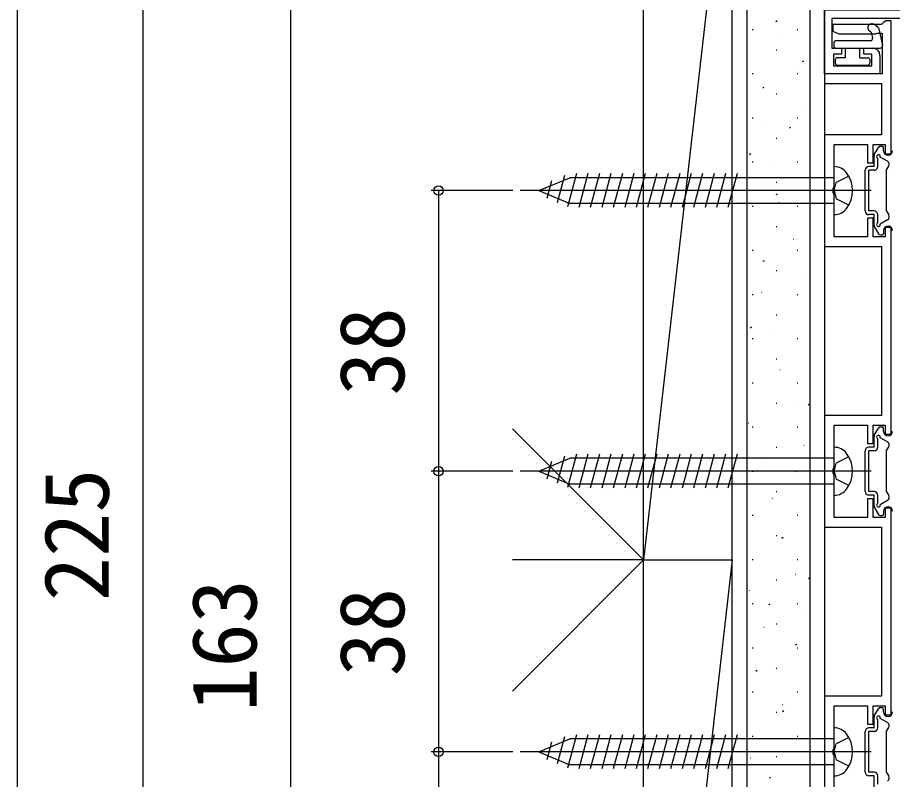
# Model space of a CAD drawing. Units: millimetres, scale not verified. Extents: x -525 to 525, y -783 to 779.
# Drawn here: x -186.7 to -68.2, y -377.3 to -274.1 of the extents above; entities that cross this region are included whole.
import ezdxf
from ezdxf.enums import TextEntityAlignment as Align

# ---------------------------------------------------------------- set-up
doc = ezdxf.new("R2010")
doc.units = ezdxf.units.MM
doc.header["$LTSCALE"] = 4
for name, color, linetype in [('0-2_YKK_11', 7, 'Continuous'), ('0-4_YKK_13', 4, 'Continuous'), ('0-6_YKK_D', 6, 'Continuous'), ('0-8_YSS_K', 3, 'Continuous'), ('0-9_YSS_KE', 3, 'Continuous')]:
    doc.layers.add(name, color=color, linetype=linetype)
doc.styles.add('ＭＳ ゴシック', font='')
doc.styles.get('ＭＳ ゴシック').set_extended_font_data('MS Gothic')

msp = doc.modelspace()

# ---------------------------------------------------------------- linework, layer by layer
at = {"layer": '0-2_YKK_11'}
for points in [[(-77.399, -273.092), (-62.399, -273.092), (-62.399, -274.292), (-64.941, -274.292), (-65.124, -274.172), (-65.674, -274.172), (-65.858, -274.292), (-76.399, -274.292), (-76.399, -278.292), (-75.099, -278.292), (-75.099, -279.092), (-76.199, -279.092), (-76.199, -280.692), (-70.999, -280.692), (-70.999, -279.092), (-72.099, -279.092), (-72.099, -278.292), (-70.899, -278.292)], [(-69.899, -279.292), (-69.899, -281.792), (-77.399, -281.792), (-77.399, -273.092)], [(-69.199, -292.592), (-68.399, -292.592), (-68.399, -274.592), (-69.099, -274.592), (-69.395, -274.842), (-69.691, -275.092), (-76.299, -275.092), (-76.299, -275.992), (-75.487, -276.383), (-75.112, -276.383), (-74.487, -276.383), (-74.112, -276.383), (-73.487, -276.383), (-73.112, -276.383), (-72.487, -276.383), (-72.112, -276.383), (-71.487, -276.383), (-71.112, -276.383), (-70.469, -276.367), (-70.27, -276.292), (-69.599, -276.292), (-69.599, -281.792), (-77.399, -281.792), (-77.399, -283.092), (-69.699, -283.092), (-69.699, -290.042), (-77.399, -290.042), (-77.399, -305.142), (-69.699, -305.142), (-69.699, -328.042), (-77.399, -328.042), (-77.399, -343.142), (-69.699, -343.142), (-69.699, -366.042), (-77.399, -366.042), (-77.399, -381.142)], [(-68.399, -368.592), (-68.399, -340.592), (-69.199, -340.592), (-69.199, -341.842), (-70.799, -341.842), (-70.799, -339.342), (-71.599, -339.342), (-71.599, -341.842), (-76.099, -341.842), (-76.099, -336.051), (-76.219, -335.867), (-76.219, -335.318), (-76.099, -335.134), (-76.099, -329.342), (-71.599, -329.342), (-71.599, -331.842), (-70.799, -331.842), (-70.799, -329.342), (-69.199, -329.342), (-69.199, -330.592), (-68.399, -330.592), (-68.399, -302.592), (-69.199, -302.592), (-69.199, -303.842), (-70.799, -303.842), (-70.799, -301.342), (-71.599, -301.342), (-71.599, -303.842), (-76.099, -303.842), (-76.099, -298.051), (-76.219, -297.867), (-76.219, -297.318), (-76.099, -297.134), (-76.099, -291.342), (-71.599, -291.342), (-71.599, -293.842), (-70.799, -293.842), (-70.799, -291.342), (-69.199, -291.342), (-69.199, -292.592)], [(-76.099, -379.842), (-76.099, -374.051), (-76.219, -373.867), (-76.219, -373.318), (-76.099, -373.134), (-76.099, -367.342), (-71.599, -367.342), (-71.599, -369.842), (-70.799, -369.842), (-70.799, -367.342), (-69.199, -367.342), (-69.199, -368.592), (-68.399, -368.592)]]:
    msp.add_lwpolyline(points, dxfattribs=at)
msp.add_arc((-70.899, -279.292), 1, 0.00001, 89.99999, dxfattribs=at)
at = {"layer": '0-4_YKK_13'}
for p, q in [((-71.129, -276.141), (-71.34, -275.974)), ((-70.134, -275.525), (-70.658, -275.111)), ((-70.027, -275.699), (-69.556, -277.931)), ((-71.021, -276.315), (-70.891, -276.931)), ((-76.149, -277.592), (-76.149, -277.992)), ((-71.185, -277.292), (-75.849, -277.292)), ((-75.849, -278.292), (-69.849, -278.292)), ((-72.599, -279.592), (-72.599, -278.292)), ((-75.949, -279.892), (-75.949, -280.292)), ((-75.649, -280.592), (-71.549, -280.592)), ((-72.599, -279.592), (-71.549, -279.592)), ((-71.249, -279.892), (-71.249, -280.292)), ((-70.659, -292.723), (-70.093, -291.742)), ((-69.833, -291.592), (-69.599, -291.592)), ((-69.399, -292.192), (-69.399, -291.792)), ((-70.699, -294.342), (-70.699, -292.873)), ((-70.199, -294.342), (-70.199, -293.222)), ((-68.898, -293.617), (-69.859, -293.062)), ((-76.099, -300.842), (-76.099, -294.342)), ((-71.899, -300.342), (-71.899, -294.842)), ((-70.699, -294.342), (-71.399, -294.342)), ((-70.699, -294.842), (-71.399, -294.842)), ((-71.399, -300.342), (-71.399, -294.842)), ((-68.999, -294.792), (-68.715, -294.3)), ((-68.999, -300.392), (-68.999, -294.792)), ((-116.099, -297.592), (-111.874, -295.842)), ((-112.606, -295.55), (-113.591, -299.227)), ((-110.984, -295.292), (-112.193, -299.806)), ((-76.099, -295.842), (-111.874, -295.842)), ((-109.431, -295.292), (-110.663, -299.892)), ((-107.878, -295.292), (-109.111, -299.892)), ((-106.325, -295.292), (-107.558, -299.892)), ((-104.772, -295.292), (-106.005, -299.892)), ((-103.219, -295.292), (-104.452, -299.892)), ((-101.666, -295.292), (-102.899, -299.892)), ((-100.113, -295.292), (-101.346, -299.892)), ((-98.56, -295.292), (-99.793, -299.892)), ((-97.008, -295.292), (-98.24, -299.892)), ((-95.455, -295.292), (-96.687, -299.892)), ((-93.902, -295.292), (-95.134, -299.892)), ((-92.349, -295.292), (-93.581, -299.892)), ((-90.796, -295.292), (-92.028, -299.892)), ((-89.243, -295.292), (-90.476, -299.892)), ((-74.107, -295.642), (-75.827, -296.5)), ((-114.353, -296.274), (-114.989, -298.648)), ((-76.099, -297.592), (-75.827, -296.5)), ((-71.099, -297.592), (-118.599, -297.592)), ((-116.099, -297.592), (-111.874, -299.342)), ((-116.099, -297.592), (-111.874, -299.342)), ((-76.099, -297.592), (-75.827, -298.685)), ((-76.099, -299.342), (-111.874, -299.342)), ((-74.107, -299.542), (-75.827, -298.685)), ((-70.699, -300.342), (-71.399, -300.342)), ((-70.699, -300.842), (-71.399, -300.842)), ((-70.699, -302.312), (-70.699, -300.842)), ((-70.199, -301.963), (-70.199, -300.842)), ((-68.999, -300.392), (-68.715, -300.885)), ((-68.898, -301.568), (-69.859, -302.123)), ((-70.659, -302.462), (-70.093, -303.442)), ((-69.399, -302.992), (-69.399, -303.392)), ((-69.833, -303.592), (-69.599, -303.592)), ((-70.659, -330.723), (-70.093, -329.742)), ((-69.833, -329.592), (-69.599, -329.592)), ((-69.399, -330.192), (-69.399, -329.792)), ((-70.699, -332.342), (-70.699, -330.873)), ((-70.199, -332.342), (-70.199, -331.222)), ((-68.898, -331.617), (-69.859, -331.062)), ((-76.099, -338.842), (-76.099, -332.342)), ((-71.899, -338.342), (-71.899, -332.842)), ((-70.699, -332.342), (-71.399, -332.342)), ((-70.699, -332.842), (-71.399, -332.842)), ((-71.399, -338.342), (-71.399, -332.842)), ((-68.999, -332.792), (-68.715, -332.3)), ((-68.999, -338.392), (-68.999, -332.792)), ((-116.099, -335.592), (-111.874, -333.842)), ((-112.606, -333.55), (-113.591, -337.227)), ((-110.984, -333.292), (-112.193, -337.806)), ((-76.099, -333.842), (-111.874, -333.842)), ((-109.431, -333.292), (-110.663, -337.892)), ((-107.878, -333.292), (-109.111, -337.892)), ((-106.325, -333.292), (-107.558, -337.892)), ((-104.772, -333.292), (-106.005, -337.892)), ((-103.219, -333.292), (-104.452, -337.892)), ((-101.666, -333.292), (-102.899, -337.892)), ((-100.113, -333.292), (-101.346, -337.892)), ((-98.56, -333.292), (-99.793, -337.892)), ((-97.008, -333.292), (-98.24, -337.892)), ((-95.455, -333.292), (-96.687, -337.892)), ((-93.902, -333.292), (-95.134, -337.892)), ((-92.349, -333.292), (-93.581, -337.892)), ((-90.796, -333.292), (-92.028, -337.892)), ((-89.243, -333.292), (-90.476, -337.892)), ((-74.107, -333.642), (-75.827, -334.5)), ((-114.353, -334.274), (-114.989, -336.648)), ((-76.099, -335.592), (-75.827, -334.5)), ((-71.099, -335.592), (-118.599, -335.592)), ((-116.099, -335.592), (-111.874, -337.342)), ((-116.099, -335.592), (-111.874, -337.342)), ((-76.099, -335.592), (-75.827, -336.685)), ((-76.099, -337.342), (-111.874, -337.342)), ((-74.107, -337.542), (-75.827, -336.685)), ((-70.699, -338.342), (-71.399, -338.342)), ((-68.999, -338.392), (-68.715, -338.885)), ((-70.699, -338.842), (-71.399, -338.842)), ((-70.699, -340.312), (-70.699, -338.842)), ((-70.199, -339.963), (-70.199, -338.842)), ((-68.898, -339.568), (-69.859, -340.123)), ((-70.659, -340.462), (-70.093, -341.442)), ((-69.399, -340.992), (-69.399, -341.392)), ((-69.833, -341.592), (-69.599, -341.592)), ((-70.659, -368.723), (-70.093, -367.742)), ((-69.833, -367.592), (-69.599, -367.592)), ((-69.399, -368.192), (-69.399, -367.792)), ((-70.699, -370.342), (-70.699, -368.873)), ((-70.199, -370.342), (-70.199, -369.222)), ((-68.898, -369.617), (-69.859, -369.062)), ((-76.099, -376.842), (-76.099, -370.342)), ((-70.699, -370.342), (-71.399, -370.342)), ((-68.999, -370.792), (-68.715, -370.3)), ((-116.099, -373.592), (-111.874, -371.842)), ((-112.606, -371.55), (-113.591, -375.227)), ((-110.984, -371.292), (-112.193, -375.806)), ((-76.099, -371.842), (-111.874, -371.842)), ((-109.431, -371.292), (-110.663, -375.892)), ((-107.878, -371.292), (-109.111, -375.892)), ((-106.325, -371.292), (-107.558, -375.892)), ((-104.772, -371.292), (-106.005, -375.892)), ((-103.219, -371.292), (-104.452, -375.892)), ((-101.666, -371.292), (-102.899, -375.892)), ((-100.113, -371.292), (-101.346, -375.892)), ((-98.56, -371.292), (-99.793, -375.892)), ((-97.008, -371.292), (-98.24, -375.892)), ((-95.455, -371.292), (-96.687, -375.892)), ((-93.902, -371.292), (-95.134, -375.892)), ((-92.349, -371.292), (-93.581, -375.892)), ((-90.796, -371.292), (-92.028, -375.892)), ((-89.243, -371.292), (-90.476, -375.892)), ((-74.107, -371.642), (-75.827, -372.5)), ((-71.899, -376.342), (-71.899, -370.842)), ((-70.699, -370.842), (-71.399, -370.842)), ((-71.399, -376.342), (-71.399, -370.842)), ((-68.999, -376.392), (-68.999, -370.792)), ((-114.353, -372.274), (-114.989, -374.648)), ((-76.099, -373.592), (-75.827, -372.5)), ((-71.099, -373.592), (-118.599, -373.592)), ((-116.099, -373.592), (-111.874, -375.342)), ((-116.099, -373.592), (-111.874, -375.342)), ((-76.099, -373.592), (-75.827, -374.685)), ((-76.099, -375.342), (-111.874, -375.342)), ((-74.107, -375.542), (-75.827, -374.685)), ((-70.699, -376.342), (-71.399, -376.342)), ((-68.999, -376.392), (-68.715, -376.885)), ((-70.699, -376.842), (-71.399, -376.842)), ((-70.699, -378.312), (-70.699, -376.842)), ((-70.199, -377.963), (-70.199, -376.842))]:
    msp.add_line(p, q, dxfattribs=at)
msp.add_lwpolyline([(-74.599, -278.292), (-74.599, -279.592), (-75.649, -279.592)], dxfattribs=at)
for centre, radius, start, end in [((-70.999, -275.542), 0.55, 51.66688, 231.66688), ((-70.32, -275.761), 0.3, 11.91946, 51.66688), ((-71.185, -276.992), 0.3, 270, 11.91946), ((-71.315, -276.377), 0.3, 11.91946, 51.66688), ((-75.849, -277.592), 0.3, 90, 180), ((-75.849, -277.992), 0.3, 180, 270), ((-69.849, -277.992), 0.3, 270, 11.91946), ((-75.649, -279.892), 0.3, 90, 180), ((-75.649, -280.292), 0.3, 180, 270), ((-71.549, -279.892), 0.3, 0, 90), ((-71.549, -280.292), 0.3, 270, 0), ((-69.833, -291.892), 0.3, 90, 150), ((-69.599, -291.792), 0.2, 360, 90), ((-68.799, -292.192), 0.6, 180, 0), ((-70.399, -292.873), 0.3, 150, 180), ((-70.099, -292.992), 0.25, 343.95468, 246.42182), ((-69.148, -294.05), 0.5, 330, 60), ((-76.087, -296.442), 2.1, 37.24917, 90.33888), ((-71.399, -294.842), 0.5, 90, 180), ((-70.699, -294.342), 0.5, 270, 0), ((-77.599, -297.592), 4, 322.75083, 37.24917), ((-76.087, -298.743), 2.1, 269.66112, 322.75083), ((-71.399, -300.342), 0.5, 180, 270), ((-70.699, -300.842), 0.5, 0, 90), ((-69.148, -301.135), 0.5, 300, 30), ((-70.099, -302.192), 0.25, 113.57818, 16.04532), ((-70.399, -302.312), 0.3, 180, 210), ((-68.799, -302.992), 0.6, 0, 180), ((-69.833, -303.292), 0.3, 210, 270), ((-69.599, -303.392), 0.2, 270, 0), ((-69.833, -329.892), 0.3, 90, 150), ((-69.599, -329.792), 0.2, 360, 90), ((-68.799, -330.192), 0.6, 180, 0), ((-70.399, -330.873), 0.3, 150, 180), ((-70.099, -330.992), 0.25, 343.95468, 246.42182), ((-69.148, -332.05), 0.5, 330, 60), ((-76.087, -334.442), 2.1, 37.24917, 90.33888), ((-71.399, -332.842), 0.5, 90, 180), ((-70.699, -332.342), 0.5, 270, 0), ((-77.599, -335.592), 4, 322.75083, 37.24917), ((-76.087, -336.743), 2.1, 269.66112, 322.75083), ((-71.399, -338.342), 0.5, 180, 270), ((-70.699, -338.842), 0.5, 0, 90), ((-70.099, -340.192), 0.25, 113.57818, 16.04532), ((-69.148, -339.135), 0.5, 300, 30), ((-70.399, -340.312), 0.3, 180, 210), ((-68.799, -340.992), 0.6, 0, 180), ((-69.833, -341.292), 0.3, 210, 270), ((-69.599, -341.392), 0.2, 270, 0), ((-69.833, -367.892), 0.3, 90, 150), ((-69.599, -367.792), 0.2, 360, 90), ((-68.799, -368.192), 0.6, 180, 0), ((-70.399, -368.873), 0.3, 150, 180), ((-70.099, -368.992), 0.25, 343.95468, 246.42182), ((-76.087, -372.442), 2.1, 37.24917, 90.33888), ((-71.399, -370.842), 0.5, 90, 180), ((-70.699, -370.342), 0.5, 270, 0), ((-69.148, -370.05), 0.5, 330, 60), ((-77.599, -373.592), 4, 322.75083, 37.24917), ((-76.087, -374.743), 2.1, 269.66112, 322.75083), ((-71.399, -376.342), 0.5, 180, 270), ((-70.699, -376.842), 0.5, 0, 90), ((-69.148, -377.135), 0.5, 300, 30)]:
    msp.add_arc(centre, radius, start, end, dxfattribs=at)
at = {"layer": '0-6_YKK_D'}
for p, q in [((-186.66, -465.092), (-186.66, -215.092)), ((-169.66, -452.592), (-169.66, -227.592)), ((-149.66, -436.092), (-149.66, -273.092)), ((-119.599, -297.592), (-130.66, -297.592)), ((-129.66, -297.592), (-129.66, -335.592)), ((-119.599, -335.592), (-130.66, -335.592)), ((-119.599, -335.592), (-130.66, -335.592)), ((-129.66, -335.592), (-129.66, -373.592)), ((-119.599, -373.592), (-130.66, -373.592)), ((-119.599, -373.592), (-130.66, -373.592)), ((-129.66, -373.592), (-129.66, -411.592))]:
    msp.add_line(p, q, dxfattribs=at)
for centre in [(-129.66, -297.592), (-129.66, -335.592), (-129.66, -335.592), (-129.66, -373.592), (-129.66, -373.592)]:
    msp.add_circle(centre, 0.637, dxfattribs=at)
at = {"layer": '0-8_YSS_K'}
for p, q in [((-87.899, -215.092), (-87.899, -465.092)), ((-79.399, -215.092), (-79.399, -465.092)), ((-77.399, -215.092), (-77.399, -465.092)), ((-84.001, -274.678), (-83.834, -274.568)), ((-87.182, -275.77), (-87.082, -275.77)), ((-81.102, -275.77), (-81.002, -275.77)), ((-83.736, -276.502), (-83.717, -276.495)), ((-83.952, -278.52), (-83.852, -278.52)), ((-80.391, -280.124), (-80.224, -280.014)), ((-87.182, -281.75), (-87.082, -281.75)), ((-81.784, -281.493), (-81.765, -281.486)), ((-81.102, -281.75), (-81.002, -281.75)), ((-85.769, -283.684), (-85.603, -283.574)), ((-83.952, -284.5), (-83.852, -284.5)), ((-87.182, -287.73), (-87.082, -287.73)), ((-81.102, -287.73), (-81.002, -287.73)), ((-80.492, -286.717), (-80.473, -286.71)), ((-86.073, -288.693), (-86.054, -288.686)), ((-82.16, -289.131), (-81.993, -289.02)), ((-83.952, -290.48), (-83.852, -290.48)), ((-87.538, -292.691), (-87.372, -292.58)), ((-87.182, -293.71), (-87.082, -293.71)), ((-81.102, -293.71), (-81.002, -293.71)), ((-84.781, -293.917), (-84.762, -293.911)), ((-83.952, -296.46), (-83.852, -296.46)), ((-83.929, -298.137), (-83.762, -298.027)), ((-87.182, -299.69), (-87.082, -299.69)), ((-83.583, -299.175), (-83.564, -299.168)), ((-81.102, -299.69), (-81.002, -299.69)), ((-83.952, -302.44), (-83.852, -302.44)), ((-81.631, -304.166), (-81.612, -304.159)), ((-87.871, -306.376), (-87.852, -306.369)), ((-87.182, -305.67), (-87.082, -305.67)), ((-81.102, -305.67), (-81.002, -305.67)), ((-85.698, -307.144), (-85.531, -307.033)), ((-83.952, -308.42), (-83.852, -308.42)), ((-80.339, -309.39), (-80.32, -309.384)), ((-85.919, -311.366), (-85.901, -311.36)), ((-87.182, -311.65), (-87.082, -311.65)), ((-81.102, -311.65), (-81.002, -311.65)), ((-83.952, -314.4), (-83.852, -314.4)), ((-87.466, -316.15), (-87.3, -316.04)), ((-84.627, -316.591), (-84.608, -316.584)), ((-87.182, -317.63), (-87.082, -317.63)), ((-81.102, -317.63), (-81.002, -317.63)), ((-83.952, -320.38), (-83.852, -320.38)), ((-83.43, -321.848), (-83.411, -321.842)), ((-87.182, -323.61), (-87.082, -323.61)), ((-81.102, -323.61), (-81.002, -323.61)), ((-83.952, -326.36), (-83.852, -326.36)), ((-81.478, -326.839), (-81.459, -326.833)), ((-79.63, -326.634), (-79.463, -326.524)), ((-87.718, -329.049), (-87.699, -329.042)), ((-87.182, -329.59), (-87.082, -329.59)), ((-81.102, -329.59), (-81.002, -329.59)), ((-83.952, -332.34), (-83.852, -332.34)), ((-80.186, -332.064), (-80.167, -332.057)), ((-85.766, -334.04), (-85.747, -334.033)), ((-87.182, -335.57), (-87.082, -335.57)), ((-81.399, -335.641), (-81.232, -335.53)), ((-81.102, -335.57), (-81.002, -335.57)), ((-83.952, -338.32), (-83.852, -338.32)), ((-84.474, -339.264), (-84.455, -339.257)), ((-87.182, -341.55), (-87.082, -341.55)), ((-81.102, -341.55), (-81.002, -341.55)), ((-83.952, -344.3), (-83.852, -344.3)), ((-83.276, -344.522), (-83.257, -344.515)), ((-83.168, -344.647), (-83.001, -344.537)), ((-87.182, -347.53), (-87.082, -347.53)), ((-81.102, -347.53), (-81.002, -347.53)), ((-83.952, -350.28), (-83.852, -350.28)), ((-81.324, -349.513), (-81.305, -349.506)), ((-79.558, -350.093), (-79.399, -349.988)), ((-87.565, -351.722), (-87.546, -351.716)), ((-87.182, -353.51), (-87.082, -353.51)), ((-84.937, -353.653), (-84.77, -353.543)), ((-81.102, -353.51), (-81.002, -353.51)), ((-80.032, -354.737), (-80.013, -354.73)), ((-83.952, -356.26), (-83.852, -356.26)), ((-85.613, -356.713), (-85.594, -356.706)), ((-87.182, -359.49), (-87.082, -359.49)), ((-81.327, -359.1), (-81.16, -358.989)), ((-81.102, -359.49), (-81.002, -359.49)), ((-84.321, -361.937), (-84.302, -361.931)), ((-83.952, -362.24), (-83.852, -362.24)), ((-86.705, -362.66), (-86.539, -362.549)), ((-87.182, -365.47), (-87.082, -365.47)), ((-81.102, -365.47), (-81.002, -365.47)), ((-83.123, -367.195), (-83.104, -367.188)), ((-83.952, -368.22), (-83.852, -368.22)), ((-83.096, -368.106), (-82.929, -367.996)), ((-87.182, -371.45), (-87.082, -371.45)), ((-81.102, -371.45), (-81.002, -371.45)), ((-81.171, -372.186), (-81.152, -372.179)), ((-83.952, -374.2), (-83.852, -374.2)), ((-87.411, -374.396), (-87.392, -374.389)), ((-84.865, -377.113), (-84.698, -377.002))]:
    msp.add_line(p, q, dxfattribs=at)
at = {"layer": '0-9_YSS_KE'}
for p, q in [((-101.899, -347.592), (-119.66, -329.832)), ((-101.899, -347.592), (-89.899, -347.592)), ((-89.899, -347.592), (-101.899, -452.592))]:
    msp.add_line(p, q, dxfattribs=at)
for points in [[(-119.66, -365.353), (-101.899, -347.592), (-101.899, -242.592), (-119.66, -242.592)], [(-89.899, -347.592), (-89.899, -242.592), (-101.899, -347.592)], [(-101.899, -452.592), (-101.899, -347.592), (-119.66, -347.592)], [(-101.899, -452.592), (-89.899, -452.592), (-89.899, -347.592)]]:
    msp.add_lwpolyline(points, dxfattribs=at)

# ---------------------------------------------------------------- texts
at = {"layer": '0-6_YKK_D', "style": 'ＭＳ ゴシック'}
for s, p in [('38', (-131.66, -325.354)), ('225', (-171.66, -353.183)), ('163', (-151.66, -368.161)), ('38', (-131.66, -363.354))]:
    msp.add_text(s, height=8.798, rotation=90, dxfattribs=at).set_placement(p, align=Align.BOTTOM_LEFT)

doc.saveas('drawing.dxf')
